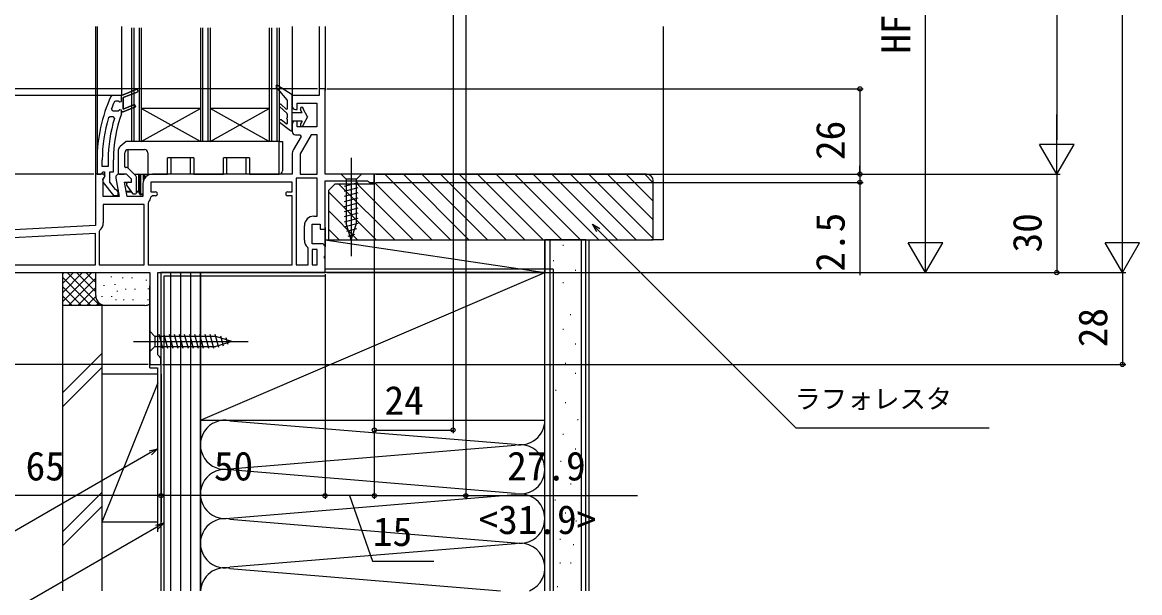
# Model space of a CAD drawing. Units: millimetres, scale not verified. Extents: x -525 to 525, y -783 to 779.
# Drawn here: x -339.2 to 1.3, y -70.8 to 103.1 of the extents above; entities that cross this region are included whole.
import ezdxf
from ezdxf.enums import TextEntityAlignment as Align

# ---------------------------------------------------------------- set-up
doc = ezdxf.new("R2010")
doc.units = ezdxf.units.MM
doc.header["$LTSCALE"] = 4
for name, color, linetype in [('0-2_YKK_11', 7, 'Continuous'), ('0-4_YKK_12', 2, 'Continuous'), ('0-5_YKK_13', 4, 'Continuous'), ('0-7_YKK_D', 6, 'Continuous'), ('0-9_YSS_K', 3, 'Continuous'), ('0-A_YSS_KE', 3, 'Continuous')]:
    doc.layers.add(name, color=color, linetype=linetype)
doc.styles.add('ＭＳ ゴシック', font='')
doc.styles.get('ＭＳ ゴシック').set_extended_font_data('MS Gothic')

msp = doc.modelspace()

# ---------------------------------------------------------------- linework, layer by layer
at = {"layer": '0-2_YKK_11'}
for p, q in [((-256.999, 72), (-256.999, 69.8)), ((-253.299, 36.7), (-253.299, 41.1))]:
    msp.add_line(p, q, dxfattribs=at)
for points in [[(-311.203, 78.9), (-310.744, 79.201), (-310.072, 79.201), (-309.588, 78.826), (-308.998, 78.901), (-308.998, 80.801), (-304.545, 82.572), (-308.998, 80.801), (-311.779, 80.801), (-312.233, 80.511)], [(-304.25, 81.829), (-308.498, 80.139), (-308.498, 76.662), (-305.045, 78.035), (-304.75, 77.292), (-308.498, 75.801), (-308.998, 75.801), (-308.998, 76.301), (-309.588, 76.376), (-310.072, 76.001), (-310.098, 76.001), (-311.633, 76.001), (-312.101, 76.675)], [(-309.028, 75.183), (-308.998, 75.354), (-308.998, 75.801), (-308.498, 75.801), (-304.75, 77.292), (-305.045, 78.035), (-308.498, 76.662), (-308.498, 80.139), (-304.25, 81.829)], [(-247.999, 35.6), (-250.899, 35.6), (-250.899, 41.6), (-248.499, 41.6), (-248.499, 40), (-246.999, 40), (-246.999, 54.8), (-234.091, 54.8), (-233.795, 54.55), (-233.499, 54.3), (-231.999, 54.3), (-231.999, 56.8), (-246.999, 56.8), (-246.999, 82.8), (-248.799, 82.8), (-248.799, 80.8), (-256.999, 80.8), (-256.999, 77.5)], [(-255.999, 76.5), (-255.499, 76.5), (-255.499, 78.4), (-249.499, 78.4), (-249.499, 71.2), (-255.499, 71.2), (-255.499, 73), (-255.999, 73)], [(-312.989, 74.046), (-312.51, 74.401), (-311.674, 74.401), (-311.196, 73.753)], [(-255.999, 68.8), (-254.654, 68.8), (-254.327, 68.233), (-256.611, 64.277)], [(-256.999, 62.827), (-256.999, 56.8), (-299.599, 56.8)], [(-316.498, 61.168), (-316.498, 56.801), (-315.398, 56.801), (-314.901, 57.238), (-314.604, 57.501), (-314.198, 57.501), (-314.198, 56.101), (-314.398, 55.701)], [(-313.098, 61.168), (-313.098, 59.101), (-314.898, 59.101), (-314.898, 61.168)], [(-314.585, 54.284), (-311.473, 50.301), (-309.998, 50.301), (-309.998, 51.402), (-310.473, 51.901), (-310.842, 52.093), (-312.598, 54.339), (-312.598, 57.501), (-311.498, 57.501), (-311.498, 61.168)], [(-310.784, 55.626), (-309.792, 50), (-314.599, 50), (-314.599, 55.356), (-314.057, 56.224), (-314.376, 56.8), (-316.999, 56.8), (-316.999, 41.158), (-361.052, 38.85)], [(-302.499, 53.9), (-302.499, 50), (-307.355, 50), (-308.131, 54.4), (-305.999, 54.4), (-305.999, 55.3), (-307.499, 56.8), (-309.799, 56.8)], [(-255.799, 55.6), (-255.799, 29.2), (-252.099, 29.2), (-252.099, 34.108), (-252.277, 34.49)], [(-250.399, 44), (-249.399, 44), (-249.399, 55.6), (-255.799, 55.6)], [(-258.399, 51.4), (-256.999, 51.4), (-256.999, 54.4), (-300.099, 54.4), (-300.099, 51.4), (-298.699, 51.4)], [(-300.899, 29.2), (-256.999, 29.2), (-256.999, 50.2), (-258.399, 50.2)], [(-300.761, 48.345), (-300.899, 48), (-300.899, 29.2)], [(-298.699, 50.2), (-299.615, 50.2), (-300.112, 49.752)], [(-302.099, 29.2), (-302.099, 47.6), (-314.599, 47.6), (-314.599, 41.935)], [(-315.623, 39.724), (-315.799, 39.342), (-315.799, 29.2), (-302.099, 29.2)], [(-360.999, 26.8), (-300.399, 26.8), (-300.399, -1.2), (-296.999, -1.2), (-296.999, 0.7), (-297.499, 1.2), (-297.999, 1.7), (-297.999, 26.8), (-246.999, 26.8), (-246.999, 31.042), (-247.119, 31.225), (-247.119, 31.775), (-246.999, 31.958), (-246.999, 34.6)]]:
    msp.add_lwpolyline(points, dxfattribs=at)
for points in [[(-249.399, 56.8), (-249.399, 68.8), (-251.228, 68.8), (-254.599, 62.961), (-254.599, 56.8)], [(-316.999, 38.755), (-359.599, 36.522), (-359.599, 29.2), (-316.999, 29.2)], [(-249.399, 29.2), (-249.399, 33.8), (-250.899, 33.8), (-250.899, 29.2)]]:
    msp.add_lwpolyline(points, close=True, dxfattribs=at)
for centre, radius, start, end in [((-304.398, 82.201), 0.4, 291.69939, 111.69941), ((-304.398, 82.201), 0.4, 291.69939, 111.69941), ((-270.497, 61.168), 46, 155.13402, 179.99999), ((-270.498, 61.168), 44.4, 156.46078, 159.55779), ((-270.498, 61.168), 41, 160.01112, 180.00001), ((-255.999, 77.5), 1, 180.00001, 269.99999), ((-270.498, 61.168), 44.4, 163.13981, 180.00001), ((-270.498, 61.168), 42.6, 162.81723, 180.00001), ((-255.999, 72), 1, 90.00001, 179.99999), ((-255.999, 69.8), 1, 180.00001, 269.99999), ((-254.099, 62.827), 2.9, 150.00001, 180.00002), ((-313.798, 54.901), 1, 126.86989, 218.08672), ((-309.799, 55.8), 1, 90, 189.99998), ((-299.599, 53.9), 2.9, 90.00001, 179.99999), ((-298.699, 50.8), 0.6, 269.99999, 90.00001), ((-258.399, 50.8), 0.6, 89.99999, 270.00001), ((-302.499, 50), 2.4, 316.39716, 354.0622), ((-317.499, 41.935), 2.9, 310.32022, 0.00001), ((-250.399, 41.1), 2.9, 90.00001, 179.99999), ((-250.399, 36.7), 2.9, 180.00001, 229.63901), ((-247.999, 34.6), 1, 0.00001, 89.99999)]:
    msp.add_arc(centre, radius, start, end, dxfattribs=at)
at = {"layer": '0-4_YKK_12'}
for p, q in [((-316.999, 101.801), (-316.999, 56.301)), ((-316.498, 101.801), (-316.498, 58.522)), ((-308.998, 101.801), (-308.998, 80.801)), ((-305.998, 101.359), (-305.998, 66.801)), ((-305.298, 101.359), (-305.298, 66.801)), ((-303.698, 101.359), (-303.698, 66.801)), ((-302.998, 101.359), (-302.998, 66.801)), ((-284.998, 101.359), (-284.998, 66.801)), ((-284.298, 101.359), (-284.298, 66.801)), ((-282.698, 101.359), (-282.698, 66.801)), ((-281.998, 101.359), (-281.998, 66.801)), ((-263.998, 101.359), (-263.998, 66.801)), ((-263.298, 101.359), (-263.298, 66.801)), ((-261.698, 101.359), (-261.698, 66.801)), ((-260.998, 101.359), (-260.998, 66.801)), ((-256.999, 101.801), (-256.999, 80.301)), ((-248.799, 101.801), (-248.799, 82.301)), ((-246.999, 101.801), (-246.999, 82.301)), ((-284.998, 76.801), (-302.998, 76.801)), ((-284.998, 66.801), (-302.998, 76.801)), ((-302.998, 66.801), (-284.998, 76.801)), ((-263.998, 76.801), (-281.998, 76.801)), ((-263.998, 66.801), (-281.998, 76.801)), ((-281.998, 66.801), (-263.998, 76.801)), ((-260.998, 66.801), (-305.998, 66.801)), ((-246.999, 34.602), (-246.999, 40.502)), ((-246.999, 40.5), (-246.999, 34.6))]:
    msp.add_line(p, q, dxfattribs=at)
at = {"layer": '0-5_YKK_13'}
for p, q in [((-258.547, 79.456), (-261.927, 83.405)), ((-256.999, 81), (-261.54, 83.854)), ((-258.499, 79.326), (-258.499, 76.752)), ((-256.999, 70.3), (-256.999, 81)), ((-258.563, 75.259), (-260.872, 77.407)), ((-258.835, 76.605), (-260.327, 77.993)), ((-258.499, 75.113), (-258.499, 73.978)), ((-253.945, 75.5), (-256.999, 75.5)), ((-254.499, 76.8), (-254.499, 76.568)), ((-253.945, 75.5), (-254.446, 76.368)), ((-253.699, 76.8), (-253.699, 76.675)), ((-252.299, 74.25), (-253.699, 76.675)), ((-260.845, 72.685), (-257.484, 70.063)), ((-258.822, 72.127), (-260.354, 73.316)), ((-258.499, 73.578), (-258.499, 72.285)), ((-253.945, 73), (-256.999, 73)), ((-254.499, 71.932), (-254.499, 71.7)), ((-253.945, 73), (-254.446, 72.132)), ((-252.299, 74.25), (-253.699, 71.825)), ((-253.699, 71.825), (-253.699, 71.7)), ((-307.58, 66.735), (-309.435, 65.251)), ((-260.998, 66.801), (-307.392, 66.801)), ((-260.998, 66.801), (-259.998, 66.801)), ((-260.998, 56.801), (-260.998, 66.801)), ((-259.998, 66.801), (-259.998, 57.801)), ((-309.998, 64.08), (-309.998, 57.001)), ((-307.998, 59.001), (-307.998, 63.301)), ((-306.998, 64.301), (-301.998, 64.301)), ((-306.998, 58.63), (-306.998, 64.301)), ((-300.998, 63.301), (-300.998, 56.801)), ((-286.998, 61.801), (-294.998, 61.801)), ((-294.998, 56.801), (-294.998, 61.801)), ((-287.998, 56.801), (-287.998, 61.801)), ((-286.998, 61.801), (-286.998, 56.801)), ((-269.998, 61.801), (-277.998, 61.801)), ((-277.998, 56.801), (-277.998, 61.801)), ((-270.998, 56.801), (-270.998, 61.801)), ((-269.998, 61.801), (-269.998, 56.801)), ((-238.999, 61.8), (-238.999, 31.8)), ((-307.376, 58.801), (-307.798, 58.801)), ((-304.644, 56.276), (-307.023, 58.655)), ((-309.998, 56.781), (-309.998, 56.801)), ((-309.798, 56.801), (-309.998, 56.801)), ((-309.798, 56.801), (-308.205, 56.801)), ((-305.169, 56.801), (-300.998, 56.801)), ((-304.498, 51.101), (-304.498, 55.922)), ((-303.498, 50.801), (-303.498, 56.501)), ((-303.498, 56.501), (-303.198, 56.501)), ((-303.198, 56.501), (-303.198, 50.801)), ((-302.298, 54.959), (-302.298, 56.801)), ((-301.998, 56.801), (-301.998, 55.529)), ((-300.998, 56.801), (-294.998, 56.801)), ((-286.998, 56.801), (-287.998, 56.801)), ((-286.998, 56.801), (-277.998, 56.801)), ((-269.998, 56.801), (-270.998, 56.801)), ((-269.998, 56.801), (-260.998, 56.801)), ((-235.899, 56.8), (-242.099, 56.8)), ((-242.099, 56.8), (-240.549, 55.25)), ((-240.549, 55.25), (-240.549, 41.716)), ((-237.449, 55.25), (-240.549, 55.25)), ((-235.899, 56.8), (-237.449, 55.25)), ((-237.449, 41.716), (-237.449, 55.25)), ((-307.635, 51.601), (-306.167, 51.601)), ((-305.957, 51.301), (-307.582, 51.301)), ((-307.498, 53.886), (-307.498, 53.564)), ((-307.461, 53.449), (-305.697, 50.929)), ((-306.805, 54.401), (-307.398, 54.059)), ((-304.498, 51.601), (-303.798, 51.601)), ((-303.798, 51.301), (-304.498, 51.301)), ((-303.798, 51.601), (-303.798, 51.301)), ((-241.099, 53.165), (-236.899, 54.29)), ((-241.099, 51.612), (-236.899, 52.737)), ((-241.099, 50.059), (-236.899, 51.184)), ((-305.451, 50.801), (-304.798, 50.801)), ((-303.198, 50.801), (-302.498, 50.801)), ((-302.498, 50.501), (-303.198, 50.501)), ((-241.099, 48.506), (-236.899, 49.631)), ((-241.099, 46.953), (-236.899, 48.079)), ((-241.099, 45.4), (-236.899, 46.526)), ((-241.099, 43.847), (-236.899, 44.973)), ((-241.099, 42.294), (-236.899, 43.42)), ((-240.84, 40.811), (-236.899, 41.867)), ((-238.999, 36.8), (-240.549, 41.716)), ((-238.999, 36.8), (-237.449, 41.716)), ((-240.389, 39.379), (-237.353, 40.192)), ((-239.937, 37.947), (-237.888, 38.496)), ((-300.399, 8.9), (-300.399, 2.7)), ((-300.399, 8.9), (-298.849, 7.35)), ((-280.315, 7.35), (-298.849, 7.35)), ((-298.849, 7.35), (-298.849, 4.25)), ((-296.423, 3.7), (-297.548, 7.9)), ((-294.87, 3.7), (-295.995, 7.9)), ((-293.317, 3.7), (-294.442, 7.9)), ((-291.764, 3.7), (-292.889, 7.9)), ((-290.211, 3.7), (-291.337, 7.9)), ((-288.658, 3.7), (-289.784, 7.9)), ((-287.105, 3.7), (-288.231, 7.9)), ((-285.552, 3.7), (-286.678, 7.9)), ((-283.999, 3.7), (-285.125, 7.9)), ((-282.447, 3.7), (-283.572, 7.9)), ((-280.894, 3.7), (-282.019, 7.9)), ((-279.41, 3.959), (-280.466, 7.9)), ((-275.399, 5.8), (-280.315, 7.35)), ((-277.978, 4.41), (-278.792, 7.446)), ((-276.546, 4.862), (-277.095, 6.912)), ((-305.399, 5.8), (-270.399, 5.8)), ((-300.399, 2.7), (-298.849, 4.25)), ((-298.849, 4.25), (-280.315, 4.25)), ((-275.399, 5.8), (-280.315, 4.25))]:
    msp.add_line(p, q, dxfattribs=at)
for points in [[(-293.998, 61.801), (-293.998, 56.801), (-294.998, 56.801)], [(-276.998, 61.801), (-276.998, 56.801), (-277.998, 56.801)], [(-303.498, 51.601), (-303.798, 51.601), (-303.798, 56.801)], [(-303.198, 50.501), (-303.198, 50.801), (-303.498, 50.801)]]:
    msp.add_lwpolyline(points, dxfattribs=at)
for centre, radius, start, end in [((-261.699, 83.6), 0.3, 57.84718, 220.56105), ((-258.699, 79.326), 0.2, 0, 40.56105), ((-260.599, 77.7), 0.4, 47.0674, 227.0674), ((-258.699, 76.752), 0.2, 227.0674, 0), ((-258.699, 75.113), 0.2, 0, 47.0674), ((-254.099, 76.8), 0.4, 0, 180), ((-254.099, 76.568), 0.4, 180, 210), ((-260.599, 73), 0.4, 52.18768, 232.05449), ((-258.699, 72.285), 0.2, 232.18768, 0), ((-258.499, 73.778), 0.2, 90, 270), ((-254.099, 71.932), 0.4, 150, 180), ((-254.099, 71.7), 0.4, 180, 0), ((-257.299, 70.3), 0.3, 232.05449, 0), ((-308.498, 64.08), 1.5, 128.65981, 180), ((-307.392, 66.501), 0.3, 90, 128.65981), ((-306.998, 63.301), 1, 90, 180), ((-301.998, 63.301), 1, 0, 90), ((-307.798, 59.001), 0.2, 180, 270), ((-307.376, 58.301), 0.5, 45, 90), ((-309.798, 57.001), 0.2, 180, 270), ((-304.998, 55.922), 0.5, 0, 45), ((-303.798, 56.501), 0.3, 0, 90), ((-303.798, 56.501), 0.6, 0, 30), ((-260.998, 57.801), 1, 270, 0), ((-307.298, 53.886), 0.2, 120, 180), ((-307.298, 53.564), 0.2, 180, 215), ((-304.798, 51.101), 0.3, 270, 0), ((-303.798, 51.001), 0.3, 0, 90), ((-305.451, 51.101), 0.3, 215, 270), ((-303.198, 50.801), 0.3, 180, 270)]:
    msp.add_arc(centre, radius, start, end, dxfattribs=at)
at = {"layer": '0-7_YKK_D'}
for p, q in [((-3.999, 37.302), (-3.999, 487.3)), ((-23.999, 457.3), (-23.999, 67.3)), ((-207.999, 232.6), (-207.999, -22.2)), ((-204.099, 179.3), (-204.099, -42.2)), ((-63.999, 37.3), (-63.999, 171.3)), ((-249.299, 82.8), (-382.999, 82.8)), ((-246.499, 82.8), (-82.999, 82.8)), ((-83.999, 82.8), (-83.999, 56.8)), ((-311.051, 80.801), (-382.999, 80.801)), ((-311.051, 80.801), (-382.999, 80.801)), ((-23.999, 56.8), (-23.999, 74.987)), ((-23.999, 56.8), (-29.249, 65.893)), ((-18.749, 65.893), (-29.249, 65.893)), ((-23.999, 56.8), (-18.749, 65.893)), ((-83.999, 56.8), (-83.999, 59.35)), ((-317.499, 56.8), (-382.999, 56.8)), ((-317.499, 56.8), (-382.999, 56.8)), ((-231.499, 56.8), (-22.999, 56.8)), ((-231.499, 56.8), (-82.999, 56.8)), ((-231.499, 56.8), (-82.999, 56.8)), ((-231.499, 56.8), (-22.999, 56.8)), ((-83.999, 56.8), (-83.999, 54.3)), ((-23.999, 56.8), (-23.999, 26.8)), ((-231.999, 53.802), (-231.999, -42.2)), ((-231.999, 53.802), (-231.999, -42.2)), ((-231.999, 53.8), (-231.999, -22.2)), ((-231.499, 54.3), (-82.999, 54.3)), ((-83.999, 54.3), (-83.999, 25.973)), ((-63.999, 26.8), (-63.999, 44.987)), ((-3.999, 26.802), (-3.999, 44.988)), ((-63.999, 26.8), (-69.249, 35.893)), ((-58.749, 35.893), (-69.249, 35.893)), ((-63.999, 26.8), (-58.749, 35.893)), ((-3.999, 26.802), (-9.249, 35.895)), ((1.251, 35.895), (-9.249, 35.895)), ((-3.999, 26.802), (1.251, 35.895)), ((-246.999, 26.302), (-246.999, -42.2)), ((-246.999, 26.3), (-246.999, -42.2)), ((-246.499, 26.802), (-2.999, 26.802)), ((-246.499, 26.8), (-62.999, 26.8)), ((-246.499, 26.8), (-22.999, 26.8)), ((-246.499, 26.8), (-2.999, 26.8)), ((-3.999, 26.8), (-3.999, -1.2)), ((-300.899, -1.198), (-382.999, -1.198)), ((-296.999, -1.698), (-296.999, -42.2)), ((-296.999, -1.698), (-296.999, -42.2)), ((-296.499, -1.2), (-2.999, -1.2)), ((-231.999, -21.2), (-207.999, -21.2)), ((-296.999, -41.2), (-361.999, -41.2)), ((-246.999, -41.2), (-296.999, -41.2)), ((-231.999, -41.2), (-246.999, -41.2))]:
    msp.add_line(p, q, dxfattribs=at)
for points in [[(-164.205, 39.239), (-165.525, 41.526), (-163.239, 40.206)], [(-165.525, 41.526), (-163.722, 39.722), (-103.483, -20.517), (-44.645, -20.517)], [(-298.05, -26.894), (-300.259, -28.169), (-364.524, -65.272), (-453.242, -65.272)], [(-300.6, -27.577), (-298.05, -26.894), (-299.917, -28.76)], [(-239.499, -41.2), (-232.59, -61.2), (-213.863, -61.2)], [(-231.999, -41.2), (-204.099, -41.2), (-151.799, -41.2)], [(-296.05, -49.533), (-298.259, -50.808), (-362.364, -87.819), (-451.082, -87.819)], [(-298.6, -50.216), (-296.05, -49.533), (-297.917, -51.4)]]:
    msp.add_lwpolyline(points, dxfattribs=at)
for centre in [(-83.999, 82.8), (-83.999, 56.8), (-83.999, 56.8), (-83.999, 54.3), (-23.999, 26.8), (-3.999, -1.2), (-231.999, -21.2), (-207.999, -21.2), (-296.999, -41.2), (-296.999, -41.2), (-246.999, -41.2), (-246.999, -41.2), (-231.999, -41.2), (-231.999, -41.2), (-204.099, -41.2)]:
    msp.add_circle(centre, 0.637, dxfattribs=at)
at = {"layer": '0-9_YSS_K'}
for p, q in [((-228.789, 56.802), (-208.789, 36.802)), ((-223.132, 56.802), (-203.132, 36.802)), ((-217.475, 56.802), (-197.475, 36.802)), ((-211.819, 56.802), (-191.819, 36.802)), ((-206.162, 56.802), (-186.162, 36.802)), ((-200.505, 56.802), (-180.505, 36.802)), ((-194.848, 56.802), (-174.848, 36.802)), ((-189.191, 56.802), (-169.191, 36.802)), ((-183.534, 56.802), (-163.534, 36.802)), ((-177.877, 56.802), (-157.877, 36.802)), ((-172.221, 56.802), (-152.221, 36.802)), ((-166.564, 56.802), (-146.999, 37.237)), ((-160.907, 56.802), (-146.999, 42.894)), ((-155.25, 56.802), (-146.999, 48.551)), ((-149.593, 56.802), (-146.999, 54.208)), ((-245.999, 51.384), (-231.417, 36.802)), ((-242.76, 53.802), (-225.76, 36.802)), ((-237.103, 53.802), (-220.103, 36.802)), ((-231.999, 54.355), (-214.446, 36.802)), ((-245.999, 45.727), (-237.073, 36.802)), ((-245.999, 40.071), (-242.73, 36.802)), ((-178.499, 36.802), (-178.499, -70.167)), ((-174.53, 35.193), (-174.33, 35.193)), ((-168.999, 36.802), (-168.999, -70.167)), ((-166.499, -70.167), (-166.499, 36.802)), ((-177.514, 30.471), (-177.314, 30.471)), ((-170.8, 27.487), (-170.6, 27.487)), ((-326.9, 20.772), (-320.871, 26.802)), ((-326.9, 26.429), (-326.528, 26.802)), ((-326.9, 23.601), (-323.699, 26.802)), ((-326.9, 16.802), (-326.9, 26.802)), ((-326.9, 17.944), (-318.042, 26.802)), ((-326.9, 25.287), (-318.415, 16.802)), ((-325.587, 26.802), (-315.587, 16.802)), ((-325.214, 16.802), (-316.9, 25.115)), ((-322.758, 26.802), (-316.9, 20.944)), ((-319.93, 26.802), (-316.9, 23.772)), ((-317.101, 26.802), (-316.9, 26.601)), ((-316.9, 19.802), (-316.9, 26.802)), ((-312.145, 25.585), (-312.145, 25.385)), ((-308.77, 25.281), (-308.77, 25.081)), ((-305.93, 25.281), (-305.93, 25.081)), ((-301.547, 24.614), (-301.547, 24.414)), ((-296.999, 26.802), (-296.999, -70.167)), ((-284.999, 26.802), (-296.999, 26.802)), ((-293.999, -70.167), (-293.999, 26.802)), ((-290.999, -70.167), (-290.999, 26.802)), ((-287.999, 26.802), (-287.999, -70.167)), ((-284.999, -70.167), (-284.999, 26.802)), ((-284.999, -18.198), (-179.999, 26.802)), ((-179.999, 26.802), (-246.999, 26.802)), ((-326.9, 22.458), (-321.243, 16.802)), ((-322.386, 16.802), (-316.9, 22.287)), ((-314.405, 22.945), (-314.405, 22.745)), ((-311.058, 23.279), (-311.058, 23.079)), ((-310.399, 21.276), (-310.399, 21.076)), ((-307.825, 21.879), (-307.825, 21.679)), ((-304.984, 21.879), (-304.984, 21.679)), ((-300.88, 21.943), (-300.88, 21.743)), ((-174.53, 23.757), (-174.33, 23.757)), ((-326.9, 19.63), (-324.072, 16.802)), ((-319.557, 16.802), (-316.883, 19.476)), ((-316.729, 16.802), (-315.934, 17.596)), ((-315.072, 19.607), (-315.072, 19.407)), ((-312.06, 19.607), (-312.06, 19.407)), ((-310.733, 18.605), (-310.733, 18.405)), ((-308.436, 18.605), (-308.436, 18.405)), ((-305.596, 18.605), (-305.596, 18.405)), ((-301.05, 18.605), (-301.05, 18.405)), ((-177.514, 18.535), (-177.314, 18.535)), ((-313.9, 16.802), (-326.9, 16.802)), ((-301.9, 16.802), (-313.9, 16.802)), ((-172.292, 14.06), (-172.092, 14.06)), ((-174.53, 9.584), (-174.33, 9.584)), ((-170.8, 5.108), (-170.6, 5.108)), ((-314.9, 2.259), (-326.9, -9.741)), ((-177.514, 2.124), (-177.314, 2.124)), ((-326.9, -13.983), (-314.9, -1.983)), ((-173.784, -0.86), (-173.584, -0.86)), ((-314.9, -49.198), (-314.9, -4.198)), ((-297.9, -4.198), (-314.9, -4.198)), ((-314.9, -49.198), (-297.9, -6.698)), ((-296.9, -4.198), (-296.9, -49.198)), ((-170.8, -3.844), (-170.6, -3.844)), ((-176.768, -9.066), (-176.568, -9.066)), ((-173.784, -12.796), (-173.584, -12.796)), ((-284.999, -18.198), (-284.999, -70.167)), ((-275.968, -18.356), (-189.031, -25.54)), ((-179.999, -70.167), (-179.999, -18.198)), ((-170.054, -18.018), (-169.854, -18.018)), ((-174.53, -22.494), (-174.33, -22.494)), ((-275.968, -33.04), (-189.031, -25.856)), ((-170.8, -26.969), (-170.6, -26.969)), ((-189.031, -40.54), (-275.968, -33.356)), ((-175.276, -30.699), (-175.076, -30.699)), ((-314.9, -40.167), (-326.9, -52.167)), ((-275.968, -48.04), (-189.031, -40.856)), ((-172.216, -37.63), (-172.016, -37.63)), ((-177.018, -42.432), (-176.818, -42.432)), ((-314.9, -44.41), (-326.9, -56.41)), ((-173.817, -46.434), (-173.617, -46.434)), ((-314.9, -49.198), (-297.9, -49.198)), ((-275.968, -48.356), (-189.031, -55.54)), ((-170.616, -48.835), (-170.416, -48.835)), ((-175.418, -54.437), (-175.218, -54.437)), ((-189.031, -55.856), (-275.968, -63.04)), ((-171.416, -56.038), (-171.216, -56.038)), ((-275.968, -63.356), (-193.544, -70.167)), ((-175.418, -61.64), (-175.218, -61.64)), ((-172.216, -61.64), (-172.016, -61.64)), ((-176.218, -68.842), (-176.018, -68.842))]:
    msp.add_line(p, q, dxfattribs=at)
for points in [[(-143.999, 101.801), (-143.999, 36.802), (-147.499, 36.802)], [(-246.999, 36.802), (-179.999, 36.802), (-179.999, 26.802)], [(-246.999, 26.802), (-246.999, 36.802), (-179.999, 26.802)]]:
    msp.add_lwpolyline(points, dxfattribs=at)
for centre, radius, start, end in [((-313.9, 19.802), 3, 180, 270), ((-301.9, 19.802), 3, 270, 300.02275), ((-277.499, -25.698), 7.5, 78.21647, 281.78351), ((-187.499, -18.198), 7.5, 258.21646, 0), ((-187.499, -33.198), 7.5, 258.21646, 101.78354), ((-277.499, -40.698), 7.5, 78.21647, 281.78351), ((-187.499, -48.198), 7.5, 258.21646, 101.78354), ((-277.499, -55.698), 7.5, 78.21647, 281.78351), ((-187.499, -63.198), 7.5, 291.68971, 101.78354), ((-277.499, -70.698), 7.5, 78.21647, 175.94001)]:
    msp.add_arc(centre, radius, start, end, dxfattribs=at)
at = {"layer": '0-A_YSS_KE'}
for p, q in [((-179.999, -70.167), (-179.999, 36.802)), ((-167.499, 36.802), (-179.999, 36.802)), ((-167.499, -70.167), (-167.499, 36.802)), ((-177.499, 27.802), (-246.999, 27.802)), ((-177.499, 27.802), (-177.499, -70.167)), ((-300.399, -2.198), (-300.399, 22.802)), ((-326.9, -70.167), (-326.9, 16.802))]:
    msp.add_line(p, q, dxfattribs=at)
for points in [[(-148.999, 56.802), (-231.999, 56.802), (-231.999, 53.802), (-243.999, 53.802), (-245.999, 51.802), (-245.999, 36.802)], [(-245.999, 36.802), (-146.999, 36.802), (-146.999, 54.802)], [(-295.999, -70.167), (-295.999, 25.802), (-246.999, 25.802)], [(-314.9, -70.167), (-314.9, 16.802), (-326.9, 16.802)], [(-300.399, -2.198), (-298.05, -2.198), (-298.05, -52.198)]]:
    msp.add_lwpolyline(points, dxfattribs=at)
msp.add_lwpolyline([(-179.999, -18.198), (-179.999, 26.802), (-284.999, 26.802), (-284.999, -18.198)], close=True, dxfattribs=at)
msp.add_arc((-148.999, 54.802), 2, 0.00001, 89.99999, dxfattribs=at)

# ---------------------------------------------------------------- texts
at = {"layer": '0-7_YKK_D', "style": 'ＭＳ ゴシック'}
for s, p in [('HF', (-65.999, 93.493)), ('26', (-85.999, 61.107)), ('2.5', (-85.999, 27.086)), ('30', (-25.999, 32.936)), ('28', (-5.999, 4.039))]:
    msp.add_text(s, height=8.798, rotation=90, dxfattribs=at).set_placement(p, align=Align.BOTTOM_LEFT)
for s, height, p in [('24', 8.798, (-228.897, -19.2)), ('ラフォレスタ', 5.865, (-103.905, -16.374)), ('65', 8.798, (-338.261, -39.2)), ('50', 8.798, (-280.863, -39.2)), ('27.9', 8.798, (-191.504, -39.2)), ('<31.9>', 8.798, (-200.231, -55.541)), ('15', 8.798, (-232.431, -59.2))]:
    msp.add_text(s, height=height, dxfattribs=at).set_placement(p, align=Align.BOTTOM_LEFT)

doc.saveas('drawing.dxf')
